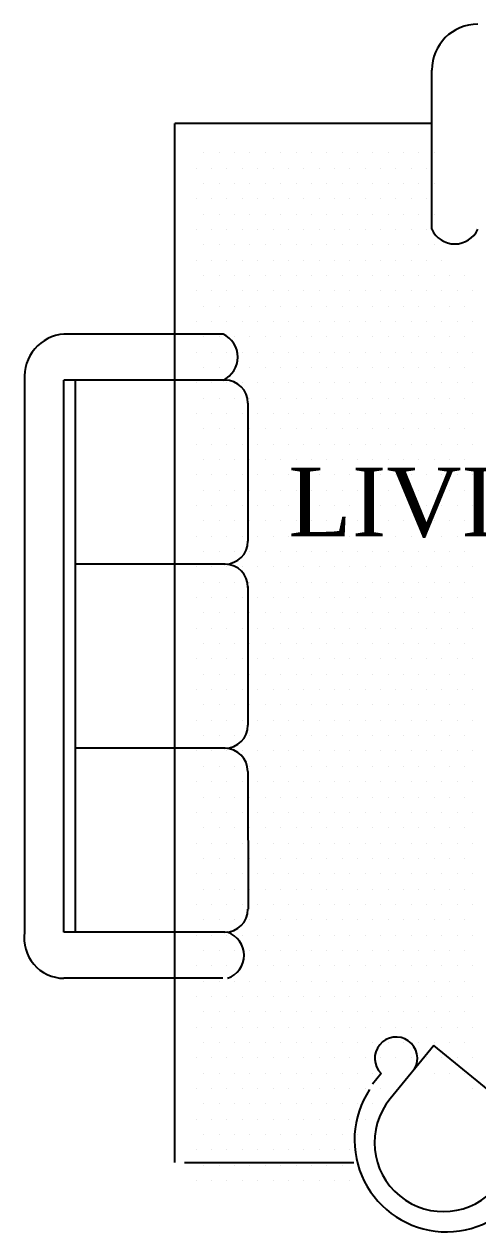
# Model space of a CAD drawing. Header units: inches. Extents: x 244 to 65245, y -2247 to 11745.
# Drawn here: x 63285 to 63331.2, y 10312 to 10435 of the extents above; entities that cross this region are included whole.
import ezdxf

# ---------------------------------------------------------------- set-up
doc = ezdxf.new("R2010")
doc.units = ezdxf.units.IN
doc.header["$MEASUREMENT"] = 0
doc.layers.add('Furniture', color=32, linetype='Continuous')
doc.layers.add('hatch', color=12, linetype='Continuous', lineweight=9)
doc.layers.add('TEXT', color=5, linetype='Continuous', lineweight=20)
doc.styles.add('NAVARAJ', font='times.ttf', dxfattribs={"height": 9})

# ---------------------------------------------------------------- blocks, each defined once
blk = doc.blocks.new('*X46')
at = {"color": 0}
for p, q in [((10425, 7050), (10425, 7050)), ((10475, 7050), (10475, 7050)), ((10525, 7050), (10525, 7050)), ((10575, 7050), (10575, 7050)), ((10625, 7050), (10625, 7050)), ((10675, 7050), (10675, 7050)), ((10725, 7050), (10725, 7050)), ((10775, 7050), (10775, 7050)), ((10825, 7050), (10825, 7050)), ((10875, 7050), (10875, 7050)), ((10925, 7050), (10925, 7050)), ((10975, 7050), (10975, 7050)), ((11025, 7050), (11025, 7050)), ((11075, 7050), (11075, 7050)), ((11125, 7050), (11125, 7050)), ((11175, 7050), (11175, 7050)), ((10400, 7000), (10400, 7000)), ((10450, 7000), (10450, 7000)), ((10500, 7000), (10500, 7000)), ((10550, 7000), (10550, 7000)), ((10600, 7000), (10600, 7000)), ((10650, 7000), (10650, 7000)), ((10700, 7000), (10700, 7000)), ((10750, 7000), (10750, 7000)), ((10800, 7000), (10800, 7000)), ((10850, 7000), (10850, 7000)), ((10900, 7000), (10900, 7000)), ((10950, 7000), (10950, 7000)), ((11000, 7000), (11000, 7000)), ((11050, 7000), (11050, 7000)), ((11100, 7000), (11100, 7000)), ((11150, 7000), (11150, 7000)), ((10425, 6950), (10425, 6950)), ((10475, 6950), (10475, 6950)), ((10525, 6950), (10525, 6950)), ((10575, 6950), (10575, 6950)), ((10625, 6950), (10625, 6950)), ((10675, 6950), (10675, 6950)), ((10725, 6950), (10725, 6950)), ((10775, 6950), (10775, 6950)), ((10825, 6950), (10825, 6950)), ((10875, 6950), (10875, 6950)), ((10925, 6950), (10925, 6950)), ((10975, 6950), (10975, 6950)), ((11025, 6950), (11025, 6950)), ((11075, 6950), (11075, 6950)), ((11125, 6950), (11125, 6950)), ((11175, 6950), (11175, 6950)), ((10400, 6900), (10400, 6900)), ((10450, 6900), (10450, 6900)), ((10500, 6900), (10500, 6900)), ((10550, 6900), (10550, 6900)), ((10600, 6900), (10600, 6900)), ((10650, 6900), (10650, 6900)), ((10700, 6900), (10700, 6900)), ((10750, 6900), (10750, 6900)), ((10800, 6900), (10800, 6900)), ((10850, 6900), (10850, 6900)), ((10900, 6900), (10900, 6900)), ((10950, 6900), (10950, 6900)), ((11000, 6900), (11000, 6900)), ((11050, 6900), (11050, 6900)), ((11100, 6900), (11100, 6900)), ((11150, 6900), (11150, 6900)), ((10425, 6850), (10425, 6850)), ((10475, 6850), (10475, 6850)), ((10525, 6850), (10525, 6850)), ((10575, 6850), (10575, 6850)), ((10625, 6850), (10625, 6850)), ((10675, 6850), (10675, 6850)), ((10725, 6850), (10725, 6850)), ((10775, 6850), (10775, 6850)), ((10825, 6850), (10825, 6850)), ((10875, 6850), (10875, 6850)), ((10925, 6850), (10925, 6850)), ((10975, 6850), (10975, 6850)), ((11025, 6850), (11025, 6850)), ((11075, 6850), (11075, 6850)), ((11125, 6850), (11125, 6850)), ((11175, 6850), (11175, 6850)), ((10400, 6800), (10400, 6800)), ((10450, 6800), (10450, 6800)), ((10500, 6800), (10500, 6800)), ((10550, 6800), (10550, 6800)), ((10600, 6800), (10600, 6800)), ((10650, 6800), (10650, 6800)), ((10700, 6800), (10700, 6800)), ((10750, 6800), (10750, 6800)), ((10800, 6800), (10800, 6800)), ((10850, 6800), (10850, 6800)), ((10900, 6800), (10900, 6800)), ((10950, 6800), (10950, 6800)), ((11000, 6800), (11000, 6800)), ((11050, 6800), (11050, 6800)), ((11100, 6800), (11100, 6800)), ((11150, 6800), (11150, 6800)), ((10425, 6750), (10425, 6750)), ((10475, 6750), (10475, 6750)), ((10525, 6750), (10525, 6750)), ((10575, 6750), (10575, 6750)), ((10625, 6750), (10625, 6750)), ((10675, 6750), (10675, 6750)), ((10725, 6750), (10725, 6750)), ((10775, 6750), (10775, 6750)), ((10825, 6750), (10825, 6750)), ((10875, 6750), (10875, 6750)), ((10925, 6750), (10925, 6750)), ((10975, 6750), (10975, 6750)), ((11025, 6750), (11025, 6750)), ((11075, 6750), (11075, 6750)), ((11125, 6750), (11125, 6750)), ((11175, 6750), (11175, 6750)), ((10400, 6700), (10400, 6700)), ((10450, 6700), (10450, 6700)), ((10500, 6700), (10500, 6700)), ((10550, 6700), (10550, 6700)), ((10600, 6700), (10600, 6700)), ((10650, 6700), (10650, 6700)), ((10700, 6700), (10700, 6700)), ((10750, 6700), (10750, 6700)), ((10800, 6700), (10800, 6700)), ((10850, 6700), (10850, 6700)), ((10900, 6700), (10900, 6700)), ((10950, 6700), (10950, 6700)), ((11000, 6700), (11000, 6700)), ((11050, 6700), (11050, 6700)), ((11100, 6700), (11100, 6700)), ((11150, 6700), (11150, 6700)), ((11200, 6700), (11200, 6700)), ((10425, 6650), (10425, 6650)), ((10475, 6650), (10475, 6650)), ((10525, 6650), (10525, 6650)), ((10575, 6650), (10575, 6650)), ((10625, 6650), (10625, 6650)), ((10675, 6650), (10675, 6650)), ((10725, 6650), (10725, 6650)), ((10775, 6650), (10775, 6650)), ((10825, 6650), (10825, 6650)), ((10875, 6650), (10875, 6650)), ((10925, 6650), (10925, 6650)), ((10975, 6650), (10975, 6650)), ((11025, 6650), (11025, 6650)), ((11075, 6650), (11075, 6650)), ((11125, 6650), (11125, 6650)), ((11175, 6650), (11175, 6650)), ((11225, 6650), (11225, 6650)), ((11275, 6650), (11275, 6650)), ((10400, 6600), (10400, 6600)), ((10450, 6600), (10450, 6600)), ((10500, 6600), (10500, 6600)), ((10550, 6600), (10550, 6600)), ((10600, 6600), (10600, 6600)), ((10650, 6600), (10650, 6600)), ((10700, 6600), (10700, 6600)), ((10750, 6600), (10750, 6600)), ((10800, 6600), (10800, 6600)), ((10850, 6600), (10850, 6600)), ((10900, 6600), (10900, 6600)), ((10950, 6600), (10950, 6600)), ((11000, 6600), (11000, 6600)), ((11050, 6600), (11050, 6600)), ((11100, 6600), (11100, 6600)), ((11150, 6600), (11150, 6600)), ((11200, 6600), (11200, 6600)), ((11250, 6600), (11250, 6600)), ((11300, 6600), (11300, 6600)), ((10425, 6550), (10425, 6550)), ((10475, 6550), (10475, 6550)), ((10525, 6550), (10525, 6550)), ((10575, 6550), (10575, 6550)), ((10625, 6550), (10625, 6550)), ((10675, 6550), (10675, 6550)), ((10725, 6550), (10725, 6550)), ((10775, 6550), (10775, 6550)), ((10825, 6550), (10825, 6550)), ((10875, 6550), (10875, 6550)), ((10925, 6550), (10925, 6550)), ((10975, 6550), (10975, 6550)), ((11025, 6550), (11025, 6550)), ((11075, 6550), (11075, 6550)), ((11125, 6550), (11125, 6550)), ((11175, 6550), (11175, 6550)), ((11225, 6550), (11225, 6550)), ((11275, 6550), (11275, 6550)), ((10400, 6500), (10400, 6500)), ((10450, 6500), (10450, 6500)), ((10500, 6500), (10500, 6500)), ((10550, 6500), (10550, 6500)), ((10600, 6500), (10600, 6500)), ((10650, 6500), (10650, 6500)), ((10700, 6500), (10700, 6500)), ((10750, 6500), (10750, 6500)), ((10800, 6500), (10800, 6500)), ((10850, 6500), (10850, 6500)), ((10900, 6500), (10900, 6500)), ((10950, 6500), (10950, 6500)), ((11000, 6500), (11000, 6500)), ((11050, 6500), (11050, 6500)), ((11100, 6500), (11100, 6500)), ((11150, 6500), (11150, 6500)), ((11200, 6500), (11200, 6500)), ((11250, 6500), (11250, 6500)), ((11300, 6500), (11300, 6500)), ((10425, 6450), (10425, 6450)), ((10475, 6450), (10475, 6450)), ((10525, 6450), (10525, 6450)), ((10575, 6450), (10575, 6450)), ((10625, 6450), (10625, 6450)), ((10675, 6450), (10675, 6450)), ((10725, 6450), (10725, 6450)), ((10775, 6450), (10775, 6450)), ((10825, 6450), (10825, 6450)), ((10875, 6450), (10875, 6450)), ((10925, 6450), (10925, 6450)), ((10975, 6450), (10975, 6450)), ((11025, 6450), (11025, 6450)), ((11075, 6450), (11075, 6450)), ((11125, 6450), (11125, 6450)), ((11175, 6450), (11175, 6450)), ((11225, 6450), (11225, 6450)), ((11275, 6450), (11275, 6450)), ((10400, 6400), (10400, 6400)), ((10450, 6400), (10450, 6400)), ((10500, 6400), (10500, 6400)), ((10550, 6400), (10550, 6400)), ((10600, 6400), (10600, 6400)), ((10650, 6400), (10650, 6400)), ((10700, 6400), (10700, 6400)), ((10750, 6400), (10750, 6400)), ((10800, 6400), (10800, 6400)), ((10850, 6400), (10850, 6400)), ((10900, 6400), (10900, 6400)), ((10950, 6400), (10950, 6400)), ((11000, 6400), (11000, 6400)), ((11050, 6400), (11050, 6400)), ((11100, 6400), (11100, 6400)), ((11150, 6400), (11150, 6400)), ((11200, 6400), (11200, 6400)), ((11250, 6400), (11250, 6400)), ((11300, 6400), (11300, 6400)), ((10425, 6350), (10425, 6350)), ((10475, 6350), (10475, 6350)), ((10525, 6350), (10525, 6350)), ((10575, 6350), (10575, 6350)), ((10625, 6350), (10625, 6350)), ((10675, 6350), (10675, 6350)), ((10725, 6350), (10725, 6350)), ((10775, 6350), (10775, 6350)), ((10825, 6350), (10825, 6350)), ((10875, 6350), (10875, 6350)), ((10925, 6350), (10925, 6350)), ((10975, 6350), (10975, 6350)), ((11025, 6350), (11025, 6350)), ((11075, 6350), (11075, 6350)), ((11125, 6350), (11125, 6350)), ((11175, 6350), (11175, 6350)), ((11225, 6350), (11225, 6350)), ((11275, 6350), (11275, 6350)), ((10400, 6300), (10400, 6300)), ((10450, 6300), (10450, 6300)), ((10500, 6300), (10500, 6300)), ((10550, 6300), (10550, 6300)), ((10600, 6300), (10600, 6300)), ((10650, 6300), (10650, 6300)), ((10700, 6300), (10700, 6300)), ((10750, 6300), (10750, 6300)), ((10800, 6300), (10800, 6300)), ((10850, 6300), (10850, 6300)), ((10900, 6300), (10900, 6300)), ((10950, 6300), (10950, 6300)), ((11000, 6300), (11000, 6300)), ((11050, 6300), (11050, 6300)), ((11100, 6300), (11100, 6300)), ((11150, 6300), (11150, 6300)), ((11200, 6300), (11200, 6300)), ((11250, 6300), (11250, 6300)), ((11300, 6300), (11300, 6300)), ((10425, 6250), (10425, 6250)), ((10475, 6250), (10475, 6250)), ((10525, 6250), (10525, 6250)), ((10575, 6250), (10575, 6250)), ((10625, 6250), (10625, 6250)), ((10675, 6250), (10675, 6250)), ((10725, 6250), (10725, 6250)), ((10775, 6250), (10775, 6250)), ((10825, 6250), (10825, 6250)), ((10875, 6250), (10875, 6250)), ((10925, 6250), (10925, 6250)), ((10975, 6250), (10975, 6250)), ((11025, 6250), (11025, 6250)), ((11075, 6250), (11075, 6250)), ((11125, 6250), (11125, 6250)), ((11175, 6250), (11175, 6250)), ((11225, 6250), (11225, 6250)), ((11275, 6250), (11275, 6250)), ((10400, 6200), (10400, 6200)), ((10450, 6200), (10450, 6200)), ((10500, 6200), (10500, 6200)), ((10550, 6200), (10550, 6200)), ((10600, 6200), (10600, 6200)), ((10650, 6200), (10650, 6200)), ((10700, 6200), (10700, 6200)), ((10750, 6200), (10750, 6200)), ((10800, 6200), (10800, 6200)), ((10850, 6200), (10850, 6200)), ((10900, 6200), (10900, 6200)), ((10950, 6200), (10950, 6200)), ((11000, 6200), (11000, 6200)), ((11050, 6200), (11050, 6200)), ((11100, 6200), (11100, 6200)), ((11150, 6200), (11150, 6200)), ((11200, 6200), (11200, 6200)), ((11250, 6200), (11250, 6200)), ((11300, 6200), (11300, 6200)), ((10425, 6150), (10425, 6150)), ((10475, 6150), (10475, 6150)), ((10525, 6150), (10525, 6150)), ((10575, 6150), (10575, 6150)), ((10625, 6150), (10625, 6150)), ((10675, 6150), (10675, 6150)), ((10725, 6150), (10725, 6150)), ((10775, 6150), (10775, 6150)), ((10825, 6150), (10825, 6150)), ((10875, 6150), (10875, 6150)), ((10925, 6150), (10925, 6150)), ((10975, 6150), (10975, 6150)), ((11025, 6150), (11025, 6150)), ((11075, 6150), (11075, 6150)), ((11125, 6150), (11125, 6150)), ((11175, 6150), (11175, 6150)), ((11225, 6150), (11225, 6150)), ((11275, 6150), (11275, 6150)), ((10400, 6100), (10400, 6100)), ((10450, 6100), (10450, 6100)), ((10500, 6100), (10500, 6100)), ((10550, 6100), (10550, 6100)), ((10600, 6100), (10600, 6100)), ((10650, 6100), (10650, 6100)), ((10700, 6100), (10700, 6100)), ((10750, 6100), (10750, 6100)), ((10800, 6100), (10800, 6100)), ((10850, 6100), (10850, 6100)), ((10900, 6100), (10900, 6100)), ((10950, 6100), (10950, 6100)), ((11000, 6100), (11000, 6100)), ((11050, 6100), (11050, 6100)), ((11100, 6100), (11100, 6100)), ((11150, 6100), (11150, 6100)), ((11200, 6100), (11200, 6100)), ((11250, 6100), (11250, 6100)), ((11300, 6100), (11300, 6100)), ((10425, 6050), (10425, 6050)), ((10475, 6050), (10475, 6050)), ((10525, 6050), (10525, 6050)), ((10575, 6050), (10575, 6050)), ((10625, 6050), (10625, 6050)), ((10675, 6050), (10675, 6050)), ((10725, 6050), (10725, 6050)), ((10775, 6050), (10775, 6050)), ((10825, 6050), (10825, 6050)), ((10875, 6050), (10875, 6050)), ((10925, 6050), (10925, 6050)), ((10975, 6050), (10975, 6050)), ((11025, 6050), (11025, 6050)), ((11075, 6050), (11075, 6050)), ((11125, 6050), (11125, 6050)), ((11175, 6050), (11175, 6050)), ((11225, 6050), (11225, 6050)), ((11275, 6050), (11275, 6050)), ((10400, 6000), (10400, 6000)), ((10450, 6000), (10450, 6000)), ((10500, 6000), (10500, 6000)), ((10550, 6000), (10550, 6000)), ((10600, 6000), (10600, 6000)), ((10650, 6000), (10650, 6000)), ((10700, 6000), (10700, 6000)), ((10750, 6000), (10750, 6000)), ((10800, 6000), (10800, 6000)), ((10850, 6000), (10850, 6000)), ((10900, 6000), (10900, 6000)), ((10950, 6000), (10950, 6000)), ((11000, 6000), (11000, 6000)), ((11050, 6000), (11050, 6000)), ((11100, 6000), (11100, 6000)), ((11150, 6000), (11150, 6000)), ((11200, 6000), (11200, 6000)), ((11250, 6000), (11250, 6000)), ((11300, 6000), (11300, 6000)), ((10425, 5950), (10425, 5950)), ((10475, 5950), (10475, 5950)), ((10525, 5950), (10525, 5950)), ((10575, 5950), (10575, 5950)), ((10625, 5950), (10625, 5950)), ((10675, 5950), (10675, 5950)), ((10725, 5950), (10725, 5950)), ((10775, 5950), (10775, 5950)), ((10825, 5950), (10825, 5950)), ((10875, 5950), (10875, 5950)), ((10925, 5950), (10925, 5950)), ((10975, 5950), (10975, 5950)), ((11025, 5950), (11025, 5950)), ((11075, 5950), (11075, 5950)), ((11125, 5950), (11125, 5950)), ((11175, 5950), (11175, 5950)), ((11225, 5950), (11225, 5950)), ((11275, 5950), (11275, 5950)), ((10400, 5900), (10400, 5900)), ((10450, 5900), (10450, 5900)), ((10500, 5900), (10500, 5900)), ((10550, 5900), (10550, 5900)), ((10600, 5900), (10600, 5900)), ((10650, 5900), (10650, 5900)), ((10700, 5900), (10700, 5900)), ((10750, 5900), (10750, 5900)), ((10800, 5900), (10800, 5900)), ((10850, 5900), (10850, 5900)), ((10900, 5900), (10900, 5900)), ((10950, 5900), (10950, 5900)), ((11000, 5900), (11000, 5900)), ((11050, 5900), (11050, 5900)), ((11100, 5900), (11100, 5900)), ((11150, 5900), (11150, 5900)), ((11200, 5900), (11200, 5900)), ((11250, 5900), (11250, 5900)), ((11300, 5900), (11300, 5900)), ((10425, 5850), (10425, 5850)), ((10475, 5850), (10475, 5850)), ((10525, 5850), (10525, 5850)), ((10575, 5850), (10575, 5850)), ((10625, 5850), (10625, 5850)), ((10675, 5850), (10675, 5850)), ((10725, 5850), (10725, 5850)), ((10775, 5850), (10775, 5850)), ((10825, 5850), (10825, 5850)), ((10875, 5850), (10875, 5850)), ((10925, 5850), (10925, 5850)), ((10975, 5850), (10975, 5850)), ((11025, 5850), (11025, 5850)), ((11075, 5850), (11075, 5850)), ((11125, 5850), (11125, 5850)), ((11175, 5850), (11175, 5850)), ((11225, 5850), (11225, 5850)), ((11275, 5850), (11275, 5850)), ((10400, 5800), (10400, 5800)), ((10450, 5800), (10450, 5800)), ((10500, 5800), (10500, 5800)), ((10550, 5800), (10550, 5800)), ((10600, 5800), (10600, 5800)), ((10650, 5800), (10650, 5800)), ((10700, 5800), (10700, 5800)), ((10750, 5800), (10750, 5800)), ((10800, 5800), (10800, 5800)), ((10850, 5800), (10850, 5800)), ((10900, 5800), (10900, 5800)), ((10950, 5800), (10950, 5800)), ((11000, 5800), (11000, 5800)), ((11050, 5800), (11050, 5800)), ((11100, 5800), (11100, 5800)), ((11150, 5800), (11150, 5800)), ((11200, 5800), (11200, 5800)), ((11250, 5800), (11250, 5800)), ((11300, 5800), (11300, 5800)), ((10425, 5750), (10425, 5750)), ((10475, 5750), (10475, 5750)), ((10525, 5750), (10525, 5750)), ((10575, 5750), (10575, 5750)), ((10625, 5750), (10625, 5750)), ((10675, 5750), (10675, 5750)), ((10725, 5750), (10725, 5750)), ((10775, 5750), (10775, 5750)), ((10825, 5750), (10825, 5750)), ((10875, 5750), (10875, 5750)), ((10925, 5750), (10925, 5750)), ((10975, 5750), (10975, 5750)), ((11025, 5750), (11025, 5750)), ((11075, 5750), (11075, 5750)), ((11125, 5750), (11125, 5750)), ((11175, 5750), (11175, 5750)), ((11225, 5750), (11225, 5750)), ((11275, 5750), (11275, 5750)), ((10400, 5700), (10400, 5700)), ((10450, 5700), (10450, 5700)), ((10500, 5700), (10500, 5700)), ((10550, 5700), (10550, 5700)), ((10600, 5700), (10600, 5700)), ((10650, 5700), (10650, 5700)), ((10700, 5700), (10700, 5700)), ((10750, 5700), (10750, 5700)), ((10800, 5700), (10800, 5700)), ((10850, 5700), (10850, 5700)), ((10900, 5700), (10900, 5700)), ((10950, 5700), (10950, 5700)), ((11000, 5700), (11000, 5700)), ((11050, 5700), (11050, 5700)), ((11100, 5700), (11100, 5700)), ((11150, 5700), (11150, 5700)), ((11200, 5700), (11200, 5700)), ((11250, 5700), (11250, 5700)), ((11300, 5700), (11300, 5700)), ((10425, 5650), (10425, 5650)), ((10475, 5650), (10475, 5650)), ((10525, 5650), (10525, 5650)), ((10575, 5650), (10575, 5650)), ((10625, 5650), (10625, 5650)), ((10675, 5650), (10675, 5650)), ((10725, 5650), (10725, 5650)), ((10775, 5650), (10775, 5650)), ((10825, 5650), (10825, 5650)), ((10875, 5650), (10875, 5650)), ((10925, 5650), (10925, 5650)), ((10975, 5650), (10975, 5650)), ((11025, 5650), (11025, 5650)), ((11075, 5650), (11075, 5650)), ((11125, 5650), (11125, 5650)), ((11175, 5650), (11175, 5650)), ((11225, 5650), (11225, 5650)), ((11275, 5650), (11275, 5650)), ((10400, 5600), (10400, 5600)), ((10450, 5600), (10450, 5600)), ((10500, 5600), (10500, 5600)), ((10550, 5600), (10550, 5600)), ((10600, 5600), (10600, 5600)), ((10650, 5600), (10650, 5600)), ((10700, 5600), (10700, 5600)), ((10750, 5600), (10750, 5600)), ((10800, 5600), (10800, 5600)), ((10850, 5600), (10850, 5600)), ((10900, 5600), (10900, 5600)), ((10950, 5600), (10950, 5600)), ((11000, 5600), (11000, 5600)), ((11050, 5600), (11050, 5600)), ((11100, 5600), (11100, 5600)), ((11150, 5600), (11150, 5600)), ((11200, 5600), (11200, 5600)), ((11250, 5600), (11250, 5600)), ((11300, 5600), (11300, 5600)), ((10425, 5550), (10425, 5550)), ((10475, 5550), (10475, 5550)), ((10525, 5550), (10525, 5550)), ((10575, 5550), (10575, 5550)), ((10625, 5550), (10625, 5550)), ((10675, 5550), (10675, 5550)), ((10725, 5550), (10725, 5550)), ((10775, 5550), (10775, 5550)), ((10825, 5550), (10825, 5550)), ((10875, 5550), (10875, 5550)), ((10925, 5550), (10925, 5550)), ((10975, 5550), (10975, 5550)), ((11025, 5550), (11025, 5550)), ((11075, 5550), (11075, 5550)), ((11125, 5550), (11125, 5550)), ((11175, 5550), (11175, 5550)), ((11225, 5550), (11225, 5550)), ((11275, 5550), (11275, 5550)), ((10400, 5500), (10400, 5500)), ((10450, 5500), (10450, 5500)), ((10500, 5500), (10500, 5500)), ((10550, 5500), (10550, 5500)), ((10600, 5500), (10600, 5500)), ((10650, 5500), (10650, 5500)), ((10700, 5500), (10700, 5500)), ((10750, 5500), (10750, 5500)), ((10800, 5500), (10800, 5500)), ((10850, 5500), (10850, 5500)), ((10900, 5500), (10900, 5500)), ((10950, 5500), (10950, 5500)), ((11000, 5500), (11000, 5500)), ((11050, 5500), (11050, 5500)), ((11100, 5500), (11100, 5500)), ((11150, 5500), (11150, 5500)), ((11200, 5500), (11200, 5500)), ((11250, 5500), (11250, 5500)), ((11300, 5500), (11300, 5500)), ((10425, 5450), (10425, 5450)), ((10475, 5450), (10475, 5450)), ((10525, 5450), (10525, 5450)), ((10575, 5450), (10575, 5450)), ((10625, 5450), (10625, 5450)), ((10675, 5450), (10675, 5450)), ((10725, 5450), (10725, 5450)), ((10775, 5450), (10775, 5450)), ((10825, 5450), (10825, 5450)), ((10875, 5450), (10875, 5450)), ((10925, 5450), (10925, 5450)), ((10975, 5450), (10975, 5450)), ((11025, 5450), (11025, 5450)), ((11075, 5450), (11075, 5450)), ((11125, 5450), (11125, 5450)), ((11175, 5450), (11175, 5450)), ((11225, 5450), (11225, 5450)), ((11275, 5450), (11275, 5450)), ((10400, 5400), (10400, 5400)), ((10450, 5400), (10450, 5400)), ((10500, 5400), (10500, 5400)), ((10550, 5400), (10550, 5400)), ((10600, 5400), (10600, 5400)), ((10650, 5400), (10650, 5400)), ((10700, 5400), (10700, 5400)), ((10750, 5400), (10750, 5400)), ((10800, 5400), (10800, 5400)), ((10850, 5400), (10850, 5400)), ((10900, 5400), (10900, 5400)), ((10950, 5400), (10950, 5400)), ((11000, 5400), (11000, 5400)), ((11050, 5400), (11050, 5400)), ((11100, 5400), (11100, 5400)), ((11150, 5400), (11150, 5400)), ((11200, 5400), (11200, 5400)), ((11250, 5400), (11250, 5400)), ((11300, 5400), (11300, 5400)), ((10425, 5350), (10425, 5350)), ((10475, 5350), (10475, 5350)), ((10525, 5350), (10525, 5350)), ((10575, 5350), (10575, 5350)), ((10625, 5350), (10625, 5350)), ((10675, 5350), (10675, 5350)), ((10725, 5350), (10725, 5350)), ((10775, 5350), (10775, 5350)), ((10825, 5350), (10825, 5350)), ((10875, 5350), (10875, 5350)), ((10925, 5350), (10925, 5350)), ((10975, 5350), (10975, 5350)), ((11025, 5350), (11025, 5350)), ((11075, 5350), (11075, 5350)), ((11125, 5350), (11125, 5350)), ((11175, 5350), (11175, 5350)), ((11225, 5350), (11225, 5350)), ((11275, 5350), (11275, 5350)), ((10400, 5300), (10400, 5300)), ((10450, 5300), (10450, 5300)), ((10500, 5300), (10500, 5300)), ((10550, 5300), (10550, 5300)), ((10600, 5300), (10600, 5300)), ((10650, 5300), (10650, 5300)), ((10700, 5300), (10700, 5300)), ((10750, 5300), (10750, 5300)), ((10800, 5300), (10800, 5300)), ((10850, 5300), (10850, 5300)), ((10900, 5300), (10900, 5300)), ((10950, 5300), (10950, 5300)), ((11000, 5300), (11000, 5300)), ((11050, 5300), (11050, 5300)), ((11100, 5300), (11100, 5300)), ((11150, 5300), (11150, 5300)), ((11200, 5300), (11200, 5300)), ((11250, 5300), (11250, 5300)), ((11300, 5300), (11300, 5300)), ((10425, 5250), (10425, 5250)), ((10475, 5250), (10475, 5250)), ((10525, 5250), (10525, 5250)), ((10575, 5250), (10575, 5250)), ((10625, 5250), (10625, 5250)), ((10675, 5250), (10675, 5250)), ((10725, 5250), (10725, 5250)), ((10775, 5250), (10775, 5250)), ((10825, 5250), (10825, 5250)), ((10875, 5250), (10875, 5250)), ((10925, 5250), (10925, 5250)), ((10975, 5250), (10975, 5250)), ((11025, 5250), (11025, 5250)), ((11075, 5250), (11075, 5250)), ((11125, 5250), (11125, 5250)), ((11175, 5250), (11175, 5250)), ((11225, 5250), (11225, 5250)), ((11275, 5250), (11275, 5250)), ((10400, 5200), (10400, 5200)), ((10450, 5200), (10450, 5200)), ((10500, 5200), (10500, 5200)), ((10550, 5200), (10550, 5200)), ((10600, 5200), (10600, 5200)), ((10650, 5200), (10650, 5200)), ((10700, 5200), (10700, 5200)), ((10750, 5200), (10750, 5200)), ((10800, 5200), (10800, 5200)), ((10850, 5200), (10850, 5200)), ((10900, 5200), (10900, 5200)), ((10950, 5200), (10950, 5200)), ((11000, 5200), (11000, 5200)), ((11050, 5200), (11050, 5200)), ((11100, 5200), (11100, 5200)), ((11150, 5200), (11150, 5200)), ((11200, 5200), (11200, 5200)), ((11250, 5200), (11250, 5200)), ((11300, 5200), (11300, 5200)), ((10425, 5150), (10425, 5150)), ((10475, 5150), (10475, 5150)), ((10525, 5150), (10525, 5150)), ((10575, 5150), (10575, 5150)), ((10625, 5150), (10625, 5150)), ((10675, 5150), (10675, 5150)), ((10725, 5150), (10725, 5150)), ((10775, 5150), (10775, 5150)), ((10825, 5150), (10825, 5150)), ((10875, 5150), (10875, 5150)), ((10925, 5150), (10925, 5150)), ((10975, 5150), (10975, 5150)), ((11025, 5150), (11025, 5150)), ((11075, 5150), (11075, 5150)), ((11125, 5150), (11125, 5150)), ((11175, 5150), (11175, 5150)), ((11225, 5150), (11225, 5150)), ((11275, 5150), (11275, 5150)), ((10400, 5100), (10400, 5100)), ((10450, 5100), (10450, 5100)), ((10500, 5100), (10500, 5100)), ((10550, 5100), (10550, 5100)), ((10600, 5100), (10600, 5100)), ((10650, 5100), (10650, 5100)), ((10700, 5100), (10700, 5100)), ((10750, 5100), (10750, 5100)), ((10800, 5100), (10800, 5100)), ((10850, 5100), (10850, 5100)), ((10900, 5100), (10900, 5100)), ((10950, 5100), (10950, 5100)), ((11000, 5100), (11000, 5100)), ((11050, 5100), (11050, 5100)), ((11100, 5100), (11100, 5100)), ((11150, 5100), (11150, 5100)), ((11200, 5100), (11200, 5100)), ((11250, 5100), (11250, 5100)), ((11300, 5100), (11300, 5100)), ((10425, 5050), (10425, 5050)), ((10475, 5050), (10475, 5050)), ((10525, 5050), (10525, 5050)), ((10575, 5050), (10575, 5050)), ((10625, 5050), (10625, 5050)), ((10675, 5050), (10675, 5050)), ((10725, 5050), (10725, 5050)), ((10775, 5050), (10775, 5050)), ((10825, 5050), (10825, 5050)), ((10875, 5050), (10875, 5050)), ((10925, 5050), (10925, 5050)), ((10975, 5050), (10975, 5050)), ((11025, 5050), (11025, 5050)), ((11075, 5050), (11075, 5050)), ((11125, 5050), (11125, 5050)), ((11175, 5050), (11175, 5050)), ((11225, 5050), (11225, 5050)), ((11275, 5050), (11275, 5050)), ((10400, 5000), (10400, 5000)), ((10450, 5000), (10450, 5000)), ((10500, 5000), (10500, 5000)), ((10550, 5000), (10550, 5000)), ((10600, 5000), (10600, 5000)), ((10650, 5000), (10650, 5000)), ((10700, 5000), (10700, 5000)), ((10750, 5000), (10750, 5000)), ((10800, 5000), (10800, 5000)), ((10850, 5000), (10850, 5000)), ((10900, 5000), (10900, 5000)), ((10950, 5000), (10950, 5000)), ((11000, 5000), (11000, 5000)), ((11050, 5000), (11050, 5000)), ((11100, 5000), (11100, 5000)), ((11150, 5000), (11150, 5000)), ((11200, 5000), (11200, 5000)), ((11250, 5000), (11250, 5000)), ((11300, 5000), (11300, 5000)), ((10425, 4950), (10425, 4950)), ((10475, 4950), (10475, 4950)), ((10525, 4950), (10525, 4950)), ((10575, 4950), (10575, 4950)), ((10625, 4950), (10625, 4950)), ((10675, 4950), (10675, 4950)), ((10725, 4950), (10725, 4950)), ((10775, 4950), (10775, 4950)), ((10825, 4950), (10825, 4950)), ((10875, 4950), (10875, 4950)), ((10925, 4950), (10925, 4950)), ((10975, 4950), (10975, 4950)), ((11025, 4950), (11025, 4950)), ((11075, 4950), (11075, 4950)), ((11125, 4950), (11125, 4950)), ((11175, 4950), (11175, 4950)), ((11225, 4950), (11225, 4950)), ((11275, 4950), (11275, 4950)), ((10400, 4900), (10400, 4900)), ((10450, 4900), (10450, 4900)), ((10500, 4900), (10500, 4900)), ((10550, 4900), (10550, 4900)), ((10600, 4900), (10600, 4900)), ((10650, 4900), (10650, 4900)), ((10700, 4900), (10700, 4900)), ((10750, 4900), (10750, 4900)), ((10800, 4900), (10800, 4900)), ((10850, 4900), (10850, 4900)), ((10900, 4900), (10900, 4900)), ((10950, 4900), (10950, 4900)), ((11000, 4900), (11000, 4900)), ((11050, 4900), (11050, 4900)), ((11100, 4900), (11100, 4900)), ((11150, 4900), (11150, 4900)), ((11200, 4900), (11200, 4900)), ((11250, 4900), (11250, 4900)), ((11300, 4900), (11300, 4900)), ((10425, 4850), (10425, 4850)), ((10475, 4850), (10475, 4850)), ((10525, 4850), (10525, 4850)), ((10575, 4850), (10575, 4850)), ((10625, 4850), (10625, 4850)), ((10675, 4850), (10675, 4850)), ((10725, 4850), (10725, 4850)), ((10775, 4850), (10775, 4850)), ((10825, 4850), (10825, 4850)), ((10875, 4850), (10875, 4850)), ((10925, 4850), (10925, 4850)), ((10975, 4850), (10975, 4850)), ((11025, 4850), (11025, 4850)), ((11075, 4850), (11075, 4850)), ((11125, 4850), (11125, 4850)), ((11175, 4850), (11175, 4850)), ((11225, 4850), (11225, 4850)), ((11275, 4850), (11275, 4850)), ((10400, 4800), (10400, 4800)), ((10450, 4800), (10450, 4800)), ((10500, 4800), (10500, 4800)), ((10550, 4800), (10550, 4800)), ((10600, 4800), (10600, 4800)), ((10650, 4800), (10650, 4800)), ((10700, 4800), (10700, 4800)), ((10750, 4800), (10750, 4800)), ((10800, 4800), (10800, 4800)), ((10850, 4800), (10850, 4800)), ((10900, 4800), (10900, 4800)), ((10950, 4800), (10950, 4800)), ((11000, 4800), (11000, 4800)), ((11050, 4800), (11050, 4800)), ((11100, 4800), (11100, 4800)), ((11150, 4800), (11150, 4800)), ((11200, 4800), (11200, 4800)), ((11250, 4800), (11250, 4800)), ((11300, 4800), (11300, 4800)), ((10425, 4750), (10425, 4750)), ((10475, 4750), (10475, 4750)), ((10525, 4750), (10525, 4750)), ((10575, 4750), (10575, 4750)), ((10625, 4750), (10625, 4750)), ((10675, 4750), (10675, 4750)), ((10725, 4750), (10725, 4750)), ((10775, 4750), (10775, 4750)), ((10825, 4750), (10825, 4750)), ((10875, 4750), (10875, 4750)), ((10925, 4750), (10925, 4750)), ((10975, 4750), (10975, 4750)), ((11025, 4750), (11025, 4750)), ((11075, 4750), (11075, 4750)), ((11125, 4750), (11125, 4750)), ((11175, 4750), (11175, 4750)), ((11225, 4750), (11225, 4750)), ((11275, 4750), (11275, 4750)), ((10400, 4700), (10400, 4700)), ((10450, 4700), (10450, 4700)), ((10500, 4700), (10500, 4700)), ((10550, 4700), (10550, 4700)), ((10600, 4700), (10600, 4700)), ((10650, 4700), (10650, 4700)), ((10700, 4700), (10700, 4700)), ((10750, 4700), (10750, 4700)), ((10800, 4700), (10800, 4700)), ((10850, 4700), (10850, 4700)), ((10900, 4700), (10900, 4700)), ((10950, 4700), (10950, 4700)), ((11000, 4700), (11000, 4700)), ((11050, 4700), (11050, 4700)), ((11100, 4700), (11100, 4700)), ((11150, 4700), (11150, 4700)), ((11200, 4700), (11200, 4700)), ((11250, 4700), (11250, 4700)), ((11300, 4700), (11300, 4700)), ((10425, 4650), (10425, 4650)), ((10475, 4650), (10475, 4650)), ((10525, 4650), (10525, 4650)), ((10575, 4650), (10575, 4650)), ((10625, 4650), (10625, 4650)), ((10675, 4650), (10675, 4650)), ((10725, 4650), (10725, 4650)), ((10775, 4650), (10775, 4650)), ((10825, 4650), (10825, 4650)), ((10875, 4650), (10875, 4650)), ((10925, 4650), (10925, 4650)), ((10975, 4650), (10975, 4650)), ((11025, 4650), (11025, 4650)), ((11075, 4650), (11075, 4650)), ((11125, 4650), (11125, 4650)), ((11175, 4650), (11175, 4650)), ((11225, 4650), (11225, 4650)), ((11275, 4650), (11275, 4650)), ((10400, 4600), (10400, 4600)), ((10450, 4600), (10450, 4600)), ((10500, 4600), (10500, 4600)), ((10550, 4600), (10550, 4600)), ((10600, 4600), (10600, 4600)), ((10650, 4600), (10650, 4600)), ((10700, 4600), (10700, 4600)), ((10750, 4600), (10750, 4600)), ((10800, 4600), (10800, 4600)), ((10850, 4600), (10850, 4600)), ((10900, 4600), (10900, 4600)), ((10950, 4600), (10950, 4600)), ((11000, 4600), (11000, 4600)), ((11050, 4600), (11050, 4600)), ((11100, 4600), (11100, 4600)), ((11150, 4600), (11150, 4600)), ((11200, 4600), (11200, 4600)), ((11250, 4600), (11250, 4600)), ((11300, 4600), (11300, 4600)), ((10425, 4550), (10425, 4550)), ((10475, 4550), (10475, 4550)), ((10525, 4550), (10525, 4550)), ((10575, 4550), (10575, 4550)), ((10625, 4550), (10625, 4550)), ((10675, 4550), (10675, 4550)), ((10725, 4550), (10725, 4550)), ((10775, 4550), (10775, 4550)), ((10825, 4550), (10825, 4550)), ((10875, 4550), (10875, 4550)), ((10925, 4550), (10925, 4550)), ((10975, 4550), (10975, 4550)), ((11025, 4550), (11025, 4550)), ((11075, 4550), (11075, 4550)), ((11125, 4550), (11125, 4550)), ((11175, 4550), (11175, 4550)), ((11225, 4550), (11225, 4550)), ((11275, 4550), (11275, 4550)), ((10400, 4500), (10400, 4500)), ((10450, 4500), (10450, 4500)), ((10500, 4500), (10500, 4500)), ((10550, 4500), (10550, 4500)), ((10600, 4500), (10600, 4500)), ((10650, 4500), (10650, 4500)), ((10700, 4500), (10700, 4500)), ((10750, 4500), (10750, 4500)), ((10800, 4500), (10800, 4500)), ((10850, 4500), (10850, 4500)), ((10900, 4500), (10900, 4500)), ((10950, 4500), (10950, 4500)), ((11000, 4500), (11000, 4500)), ((11050, 4500), (11050, 4500)), ((11100, 4500), (11100, 4500)), ((11150, 4500), (11150, 4500)), ((11200, 4500), (11200, 4500)), ((11250, 4500), (11250, 4500)), ((11300, 4500), (11300, 4500)), ((10425, 4450), (10425, 4450)), ((10475, 4450), (10475, 4450)), ((10525, 4450), (10525, 4450)), ((10575, 4450), (10575, 4450)), ((10625, 4450), (10625, 4450)), ((10675, 4450), (10675, 4450)), ((10725, 4450), (10725, 4450)), ((10775, 4450), (10775, 4450)), ((10825, 4450), (10825, 4450)), ((10875, 4450), (10875, 4450)), ((10925, 4450), (10925, 4450)), ((10975, 4450), (10975, 4450)), ((11025, 4450), (11025, 4450)), ((11075, 4450), (11075, 4450)), ((11125, 4450), (11125, 4450)), ((11175, 4450), (11175, 4450)), ((11225, 4450), (11225, 4450)), ((11275, 4450), (11275, 4450)), ((10400, 4400), (10400, 4400)), ((10450, 4400), (10450, 4400)), ((10500, 4400), (10500, 4400)), ((10550, 4400), (10550, 4400)), ((10600, 4400), (10600, 4400)), ((10650, 4400), (10650, 4400)), ((10700, 4400), (10700, 4400)), ((10750, 4400), (10750, 4400)), ((10800, 4400), (10800, 4400)), ((10850, 4400), (10850, 4400)), ((10900, 4400), (10900, 4400)), ((10950, 4400), (10950, 4400)), ((11000, 4400), (11000, 4400)), ((11050, 4400), (11050, 4400)), ((11100, 4400), (11100, 4400)), ((11150, 4400), (11150, 4400)), ((11200, 4400), (11200, 4400)), ((11250, 4400), (11250, 4400)), ((11300, 4400), (11300, 4400)), ((10425, 4350), (10425, 4350)), ((10475, 4350), (10475, 4350)), ((10525, 4350), (10525, 4350)), ((10575, 4350), (10575, 4350)), ((10625, 4350), (10625, 4350)), ((10675, 4350), (10675, 4350)), ((10725, 4350), (10725, 4350)), ((10775, 4350), (10775, 4350)), ((10825, 4350), (10825, 4350)), ((10875, 4350), (10875, 4350)), ((10925, 4350), (10925, 4350)), ((10975, 4350), (10975, 4350)), ((11025, 4350), (11025, 4350)), ((11075, 4350), (11075, 4350)), ((11125, 4350), (11125, 4350)), ((11175, 4350), (11175, 4350)), ((11225, 4350), (11225, 4350)), ((11275, 4350), (11275, 4350)), ((10400, 4300), (10400, 4300)), ((10450, 4300), (10450, 4300)), ((10500, 4300), (10500, 4300)), ((10550, 4300), (10550, 4300)), ((10600, 4300), (10600, 4300)), ((10650, 4300), (10650, 4300)), ((10700, 4300), (10700, 4300)), ((10750, 4300), (10750, 4300)), ((10800, 4300), (10800, 4300)), ((10850, 4300), (10850, 4300)), ((10900, 4300), (10900, 4300)), ((10950, 4300), (10950, 4300)), ((11000, 4300), (11000, 4300)), ((11050, 4300), (11050, 4300)), ((11100, 4300), (11100, 4300)), ((11150, 4300), (11150, 4300)), ((11200, 4300), (11200, 4300)), ((11250, 4300), (11250, 4300)), ((11300, 4300), (11300, 4300)), ((10425, 4250), (10425, 4250)), ((10475, 4250), (10475, 4250)), ((10525, 4250), (10525, 4250)), ((10575, 4250), (10575, 4250)), ((10625, 4250), (10625, 4250)), ((10675, 4250), (10675, 4250)), ((10725, 4250), (10725, 4250)), ((10775, 4250), (10775, 4250)), ((10825, 4250), (10825, 4250)), ((10875, 4250), (10875, 4250)), ((10925, 4250), (10925, 4250)), ((10975, 4250), (10975, 4250)), ((11025, 4250), (11025, 4250)), ((11075, 4250), (11075, 4250)), ((11125, 4250), (11125, 4250)), ((11175, 4250), (11175, 4250)), ((11225, 4250), (11225, 4250)), ((11275, 4250), (11275, 4250)), ((10400, 4200), (10400, 4200)), ((10450, 4200), (10450, 4200)), ((10500, 4200), (10500, 4200)), ((10550, 4200), (10550, 4200)), ((10600, 4200), (10600, 4200)), ((10650, 4200), (10650, 4200)), ((10700, 4200), (10700, 4200)), ((10750, 4200), (10750, 4200)), ((10800, 4200), (10800, 4200)), ((10850, 4200), (10850, 4200)), ((10900, 4200), (10900, 4200)), ((10950, 4200), (10950, 4200)), ((11000, 4200), (11000, 4200)), ((11050, 4200), (11050, 4200)), ((11100, 4200), (11100, 4200)), ((11150, 4200), (11150, 4200)), ((11200, 4200), (11200, 4200)), ((11250, 4200), (11250, 4200)), ((11300, 4200), (11300, 4200)), ((10425, 4150), (10425, 4150)), ((10475, 4150), (10475, 4150)), ((10525, 4150), (10525, 4150)), ((10575, 4150), (10575, 4150)), ((10625, 4150), (10625, 4150)), ((10675, 4150), (10675, 4150)), ((10725, 4150), (10725, 4150)), ((10775, 4150), (10775, 4150)), ((10825, 4150), (10825, 4150)), ((10875, 4150), (10875, 4150)), ((10925, 4150), (10925, 4150)), ((10975, 4150), (10975, 4150)), ((11025, 4150), (11025, 4150)), ((11075, 4150), (11075, 4150)), ((11125, 4150), (11125, 4150)), ((11175, 4150), (11175, 4150)), ((11225, 4150), (11225, 4150)), ((11275, 4150), (11275, 4150)), ((10400, 4100), (10400, 4100)), ((10450, 4100), (10450, 4100)), ((10500, 4100), (10500, 4100)), ((10550, 4100), (10550, 4100)), ((10600, 4100), (10600, 4100)), ((10650, 4100), (10650, 4100)), ((10700, 4100), (10700, 4100)), ((10750, 4100), (10750, 4100)), ((10800, 4100), (10800, 4100)), ((10850, 4100), (10850, 4100)), ((10900, 4100), (10900, 4100)), ((10950, 4100), (10950, 4100)), ((11000, 4100), (11000, 4100)), ((11050, 4100), (11050, 4100)), ((11100, 4100), (11100, 4100)), ((11150, 4100), (11150, 4100)), ((11200, 4100), (11200, 4100)), ((11250, 4100), (11250, 4100)), ((11300, 4100), (11300, 4100)), ((10425, 4050), (10425, 4050)), ((10475, 4050), (10475, 4050)), ((10525, 4050), (10525, 4050)), ((10575, 4050), (10575, 4050)), ((10625, 4050), (10625, 4050)), ((10675, 4050), (10675, 4050)), ((10725, 4050), (10725, 4050)), ((10775, 4050), (10775, 4050)), ((10825, 4050), (10825, 4050)), ((10875, 4050), (10875, 4050)), ((10925, 4050), (10925, 4050)), ((10975, 4050), (10975, 4050)), ((11175, 4050), (11175, 4050)), ((11225, 4050), (11225, 4050)), ((11275, 4050), (11275, 4050)), ((10400, 4000), (10400, 4000)), ((10450, 4000), (10450, 4000)), ((10500, 4000), (10500, 4000)), ((10550, 4000), (10550, 4000)), ((10600, 4000), (10600, 4000)), ((10650, 4000), (10650, 4000)), ((10700, 4000), (10700, 4000)), ((10750, 4000), (10750, 4000)), ((10800, 4000), (10800, 4000)), ((10850, 4000), (10850, 4000)), ((10900, 4000), (10900, 4000)), ((10950, 4000), (10950, 4000)), ((11000, 4000), (11000, 4000)), ((11300, 4000), (11300, 4000)), ((10425, 3950), (10425, 3950)), ((10475, 3950), (10475, 3950)), ((10525, 3950), (10525, 3950)), ((10575, 3950), (10575, 3950)), ((10625, 3950), (10625, 3950)), ((10675, 3950), (10675, 3950)), ((10725, 3950), (10725, 3950)), ((10775, 3950), (10775, 3950)), ((10825, 3950), (10825, 3950)), ((10875, 3950), (10875, 3950)), ((10925, 3950), (10925, 3950)), ((10975, 3950), (10975, 3950)), ((10400, 3900), (10400, 3900)), ((10450, 3900), (10450, 3900)), ((10500, 3900), (10500, 3900)), ((10550, 3900), (10550, 3900)), ((10600, 3900), (10600, 3900)), ((10650, 3900), (10650, 3900)), ((10700, 3900), (10700, 3900)), ((10750, 3900), (10750, 3900)), ((10800, 3900), (10800, 3900)), ((10850, 3900), (10850, 3900)), ((10900, 3900), (10900, 3900)), ((10950, 3900), (10950, 3900)), ((10425, 3850), (10425, 3850)), ((10475, 3850), (10475, 3850)), ((10525, 3850), (10525, 3850)), ((10575, 3850), (10575, 3850)), ((10625, 3850), (10625, 3850)), ((10675, 3850), (10675, 3850)), ((10725, 3850), (10725, 3850)), ((10775, 3850), (10775, 3850)), ((10825, 3850), (10825, 3850)), ((10875, 3850), (10875, 3850)), ((10925, 3850), (10925, 3850)), ((10400, 3800), (10400, 3800)), ((10450, 3800), (10450, 3800)), ((10500, 3800), (10500, 3800)), ((10550, 3800), (10550, 3800)), ((10600, 3800), (10600, 3800)), ((10650, 3800), (10650, 3800)), ((10700, 3800), (10700, 3800)), ((10750, 3800), (10750, 3800)), ((10800, 3800), (10800, 3800)), ((10850, 3800), (10850, 3800)), ((10900, 3800), (10900, 3800)), ((10425, 3750), (10425, 3750)), ((10475, 3750), (10475, 3750)), ((10525, 3750), (10525, 3750)), ((10575, 3750), (10575, 3750)), ((10625, 3750), (10625, 3750)), ((10675, 3750), (10675, 3750)), ((10725, 3750), (10725, 3750)), ((10775, 3750), (10775, 3750)), ((10825, 3750), (10825, 3750)), ((10875, 3750), (10875, 3750)), ((10400, 3700), (10400, 3700)), ((10450, 3700), (10450, 3700)), ((10500, 3700), (10500, 3700)), ((10550, 3700), (10550, 3700)), ((10600, 3700), (10600, 3700)), ((10650, 3700), (10650, 3700)), ((10700, 3700), (10700, 3700)), ((10750, 3700), (10750, 3700)), ((10800, 3700), (10800, 3700)), ((10850, 3700), (10850, 3700)), ((10900, 3700), (10900, 3700))]:
    blk.add_line(p, q, dxfattribs=at)

msp = doc.modelspace()

# ---------------------------------------------------------------- linework, layer by layer
at = {"layer": 'Furniture'}
for p, q in [((63326.48, 10414.14), (63326.48, 10430.35)), ((63326.48, 10424.93), (63300.3, 10424.93)), ((63300.3, 10319.06), (63300.3, 10424.93)), ((63305.22, 10403.46), (63289.01, 10403.46)), ((63285.01, 10342.53), (63285.01, 10398.78)), ((63305.41, 10398.78), (63289.01, 10398.78)), ((63289.01, 10342.53), (63289.01, 10398.78)), ((63290.18, 10342.53), (63290.18, 10398.78)), ((63307.76, 10382.37), (63307.76, 10396.43)), ((63305.41, 10380.03), (63290.18, 10380.03)), ((63307.76, 10363.62), (63307.76, 10377.75)), ((63305.41, 10361.28), (63290.18, 10361.28)), ((63307.73, 10358.91), (63307.76, 10344.87)), ((63305.41, 10342.53), (63289.01, 10342.53)), ((63305.18, 10337.84), (63289.01, 10337.84)), ((63326.69, 10330.99), (63322.23, 10325.55)), ((63337.56, 10322.08), (63326.69, 10330.99)), ((63321.32, 10328.13), (63320.42, 10327.04)), ((63301.3, 10319.06), (63318.52, 10319.06))]:
    msp.add_line(p, q, dxfattribs=at)
for centre, radius, start, end in [((63331.17, 10430.35), 4.69, 90, 180), ((63328.82, 10415.24), 2.59, 205.0352, 334.9648), ((63289.34, 10399.13), 4.35, 94.4577, 184.5918), ((63304.12, 10401.12), 2.59, 295.0352, 64.9648), ((63305.41, 10396.43), 2.34, 0, 90), ((63305.41, 10382.37), 2.34, 270, 0), ((63305.41, 10377.68), 2.34, 359.3464, 89.3464), ((63305.41, 10363.62), 2.34, 270, 0), ((63305.39, 10358.93), 2.34, 359.3464, 89.3464), ((63305.41, 10344.87), 2.34, 270, 0), ((63289.02, 10341.9), 4.06, 171.1605, 269.79), ((63304.87, 10340.18), 2.48, 289.0854, 70.9146), ((63322.84, 10329.68), 2.17, 329.725, 225.4291), ((63327.97, 10321.38), 9.37, 146.7566, 326.7566), ((63327.67, 10321.1), 7.03, 140.65, 320.65)]:
    msp.add_arc(centre, radius, start, end, dxfattribs=at)

# ---------------------------------------------------------------- block references
at = {"layer": 'hatch', "xscale": 0.03125, "yscale": 0.03125, "zscale": 0.03125}
msp.add_blockref('*X46', (62977.49, 10201.62), dxfattribs=at)

# ---------------------------------------------------------------- texts
at = {"layer": 'TEXT', "style": 'NAVARAJ'}
msp.add_text('LIVING ROOM', height=7, dxfattribs=at).set_placement((63311.87, 10382.87))

doc.saveas('drawing.dxf')
